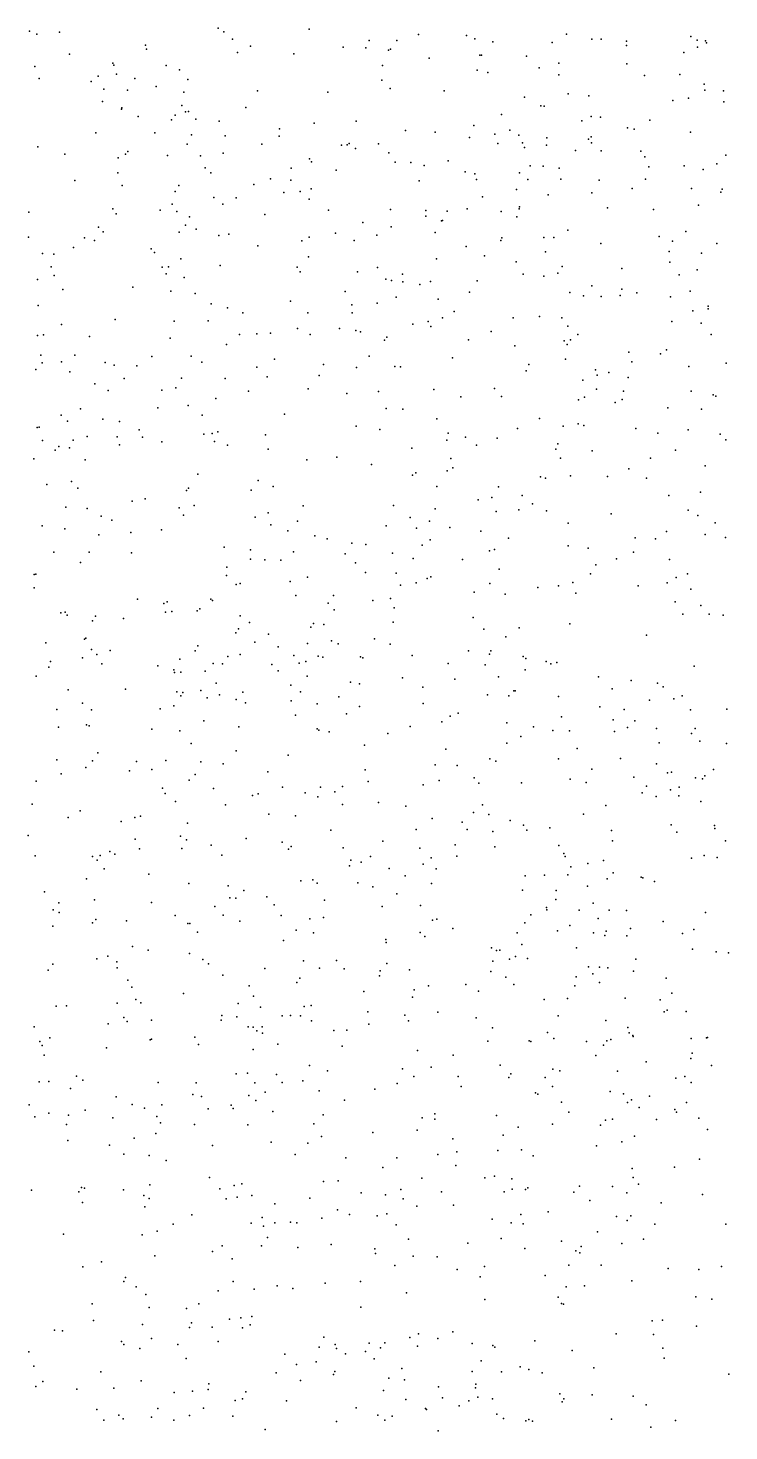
# Model space of a CAD drawing. Extents: x 2 to 99999, y 0 to 49999.
# Drawn here: x 93753 to 99999, y 37504 to 49996 of the extents above; entities that cross this region are included whole.
import ezdxf

# ---------------------------------------------------------------- set-up
doc = ezdxf.new("R2010")
doc.units = 0
doc.header["$MEASUREMENT"] = 0
doc.layers.add('points', color=50, linetype='Continuous')

msp = doc.modelspace()

# ---------------------------------------------------------------- linework, layer by layer
at = {"layer": 'points', "color": 3}
for p in [(93766, 49967, 25), (95448, 49996, 23), (96259, 49986, 97), (93830, 49940, 11), (94034, 49959, 20), (94800, 49842, 91), (95497, 49961, 74), (95574, 49898, 34), (96793, 49884, 12), (97040, 49885, 21), (97232, 49938, 71), (97659, 49929, 45), (97734, 49899, 39), (97894, 49874, 100), (98422, 49867, 55), (98550, 49940, 95), (98776, 49898, 7), (98860, 49896, 19), (99087, 49879, 92), (99658, 49920, 8), (99714, 49887, 44), (99791, 49881, 19), (99799, 49863, 57), (94122, 49764, 41), (94809, 49807, 3), (95618, 49779, 71), (95734, 49834, 93), (96121, 49766, 19), (96562, 49826, 24), (96762, 49820, 85), (96966, 49798, 41), (96982, 49808, 40), (97327, 49729, 86), (97779, 49754, 3), (97793, 49754, 34), (98196, 49746, 39), (99085, 49840, 36), (99598, 49778, 4), (99717, 49826, 87), (93812, 49652, 11), (94507, 49682, 4), (94518, 49664, 50), (94985, 49662, 70), (95103, 49625, 32), (96910, 49662, 74), (97755, 49621, 78), (97850, 49600, 92), (98307, 49642, 35), (98483, 49684, 82), (99089, 49678, 27), (93853, 49547, 52), (94316, 49519, 19), (94377, 49567, 76), (94542, 49586, 87), (94705, 49548, 32), (94894, 49474, 24), (95176, 49537, 85), (96904, 49532, 71), (98484, 49578, 42), (99246, 49573, 84), (99560, 49582, 68), (99779, 49496, 58), (94416, 49342, 6), (94429, 49453, 81), (94639, 49443, 49), (95142, 49424, 82), (95797, 49436, 59), (96423, 49424, 13), (96981, 49459, 100), (97462, 49436, 46), (98177, 49380, 94), (98567, 49410, 31), (98751, 49393, 31), (99498, 49350, 54), (99639, 49372, 95), (99783, 49443, 78), (99950, 49438, 9), (94586, 49274, 14), (94588, 49284, 11), (95064, 49220, 87), (95124, 49306, 57), (95156, 49250, 63), (95184, 49252, 62), (95693, 49288, 60), (97971, 49226, 81), (98321, 49304, 15), (98352, 49301, 2), (99953, 49338, 97), (94734, 49208, 73), (95031, 49180, 29), (95247, 49184, 32), (95457, 49166, 42), (95993, 49097, 10), (96301, 49149, 91), (96678, 49166, 17), (97724, 49127, 84), (98687, 49170, 3), (98771, 49208, 75), (98855, 49201, 45), (99096, 49108, 78), (99154, 49094, 6), (99295, 49176, 65), (94357, 49063, 60), (94884, 49063, 37), (95208, 49045, 47), (95508, 49035, 44), (95992, 49032, 68), (96614, 48969, 84), (97117, 49085, 23), (97382, 49068, 21), (97686, 49021, 82), (97913, 49051, 42), (97940, 48969, 18), (98045, 49088, 80), (98125, 49042, 14), (98158, 48974, 97), (98377, 49019, 59), (98748, 49007, 15), (98771, 49028, 2), (98774, 48974, 37), (99657, 49068, 97), (93839, 48937, 76), (94080, 48873, 87), (94622, 48873, 81), (94641, 48898, 63), (94994, 48861, 48), (95170, 48962, 81), (95291, 48858, 29), (95493, 48882, 55), (95837, 48961, 6), (96547, 48953, 43), (96596, 48957, 68), (96671, 48924, 42), (96877, 48966, 28), (96968, 48886, 22), (98178, 48933, 92), (98374, 48954, 23), (98631, 48905, 76), (98860, 48902, 82), (99213, 48900, 86), (99248, 48850, 80), (99971, 48864, 25), (94555, 48841, 49), (95330, 48752, 1), (96097, 48748, 63), (96261, 48830, 30), (96280, 48806, 14), (96498, 48730, 18), (97023, 48802, 16), (97164, 48799, 49), (97283, 48771, 24), (97497, 48814, 88), (98227, 48770, 13), (98343, 48766, 1), (98485, 48748, 81), (99284, 48760, 73), (99599, 48768, 48), (99768, 48736, 32), (99890, 48788, 95), (94171, 48637, 86), (94553, 48706, 56), (94591, 48594, 99), (95095, 48593, 82), (95381, 48706, 40), (95764, 48604, 20), (95914, 48654, 16), (96095, 48642, 96), (97239, 48635, 18), (97649, 48715, 29), (97734, 48698, 22), (97748, 48648, 19), (98133, 48708, 38), (98206, 48647, 30), (98500, 48650, 51), (98843, 48641, 6), (99256, 48651, 58), (95065, 48539, 31), (95409, 48487, 45), (95608, 48485, 65), (96032, 48532, 26), (96177, 48541, 72), (96259, 48472, 97), (96275, 48564, 59), (97803, 48493, 75), (98105, 48559, 39), (98389, 48512, 28), (98778, 48529, 47), (99136, 48568, 44), (99666, 48567, 83), (99926, 48535, 4), (99939, 48562, 86), (93759, 48355, 61), (94507, 48387, 98), (94929, 48375, 83), (95038, 48427, 8), (95080, 48363, 41), (95490, 48427, 52), (96430, 48374, 6), (96984, 48381, 30), (97299, 48371, 68), (97488, 48365, 78), (97665, 48385, 35), (97969, 48362, 51), (98128, 48385, 84), (98131, 48404, 38), (98915, 48396, 38), (99325, 48379, 62), (99727, 48419, 69), (94382, 48224, 17), (94539, 48342, 86), (95157, 48242, 17), (95191, 48315, 2), (95863, 48335, 97), (96735, 48265, 17), (96990, 48227, 54), (97298, 48321, 67), (97437, 48278, 58), (97446, 48283, 47), (98108, 48315, 64), (93756, 48135, 85), (94255, 48127, 46), (94344, 48103, 21), (94422, 48182, 65), (95099, 48179, 94), (95252, 48206, 71), (95453, 48148, 83), (95543, 48160, 14), (96193, 48100, 71), (96258, 48135, 99), (96493, 48169, 81), (96658, 48103, 37), (96862, 48153, 47), (97381, 48176, 0), (97967, 48103, 76), (97975, 48127, 94), (98350, 48131, 59), (98437, 48130, 34), (98564, 48195, 53), (99376, 48141, 79), (99495, 48097, 19), (99613, 48183, 49), (93882, 47988, 13), (93983, 47981, 25), (94158, 48043, 38), (94851, 48030, 61), (94879, 47998, 47), (95800, 48058, 46), (97656, 48050, 73), (97820, 47968, 85), (98364, 48002, 87), (98856, 48078, 68), (99465, 48007, 92), (99753, 47992, 2), (99892, 48077, 15), (93958, 47871, 82), (94948, 47866, 59), (95003, 47869, 89), (95113, 47941, 4), (95466, 47882, 7), (96152, 47867, 5), (96253, 47959, 92), (96866, 47864, 7), (97392, 47941, 29), (98103, 47913, 14), (98512, 47874, 45), (99045, 47855, 21), (99473, 47910, 67), (93836, 47756, 98), (93986, 47793, 16), (94985, 47806, 30), (95145, 47774, 55), (96178, 47824, 41), (96690, 47826, 14), (96941, 47760, 53), (96993, 47749, 37), (97091, 47805, 22), (97092, 47736, 53), (97338, 47740, 91), (97755, 47744, 56), (98165, 47805, 89), (98348, 47786, 23), (98474, 47812, 52), (99556, 47799, 66), (99716, 47842, 79), (94063, 47667, 47), (94686, 47689, 5), (95024, 47653, 95), (95242, 47633, 15), (96579, 47651, 19), (97033, 47601, 95), (97245, 47711, 7), (97687, 47645, 23), (98582, 47642, 88), (98704, 47610, 44), (98776, 47701, 44), (98860, 47605, 3), (99029, 47613, 63), (99045, 47671, 54), (99178, 47637, 65), (99478, 47602, 58), (99654, 47653, 23), (93844, 47526, 73), (95385, 47541, 20), (95531, 47506, 91), (96093, 47564, 82), (96638, 47531, 97), (96864, 47545, 65), (97406, 47583, 48), (97549, 47471, 34), (99677, 47478, 13), (99813, 47519, 65), (99813, 47497, 1), (94050, 47355, 80), (94530, 47401, 10), (95054, 47387, 40), (95357, 47388, 83), (95668, 47461, 54), (96246, 47460, 15), (96642, 47459, 77), (97181, 47360, 46), (97317, 47383, 40), (97445, 47417, 35), (98076, 47415, 26), (98311, 47428, 65), (98510, 47417, 49), (99491, 47382, 75), (99752, 47367, 60), (93838, 47258, 62), (93891, 47265, 42), (94301, 47249, 76), (95018, 47234, 29), (95637, 47266, 18), (95791, 47274, 21), (95912, 47278, 73), (96153, 47322, 58), (96267, 47268, 66), (96527, 47321, 97), (96674, 47303, 11), (96714, 47290, 98), (96950, 47244, 88), (97343, 47339, 6), (97677, 47220, 30), (97881, 47294, 0), (98563, 47340, 40), (98588, 47221, 52), (98651, 47267, 84), (99839, 47267, 99), (95520, 47179, 54), (96929, 47218, 76), (98090, 47166, 83), (98529, 47212, 8), (98557, 47177, 100), (99108, 47111, 32), (99389, 47096, 88), (99443, 47131, 3), (93867, 47082, 37), (93880, 47016, 37), (94050, 47023, 68), (94169, 47083, 45), (94441, 47018, 22), (94520, 46994, 16), (94721, 46987, 100), (94857, 47070, 14), (95205, 47075, 68), (95300, 47021, 41), (95791, 46975, 51), (95949, 47046, 51), (96387, 47000, 14), (96679, 46973, 83), (96793, 47074, 3), (97022, 46983, 35), (97071, 46978, 75), (97535, 47060, 91), (98214, 46999, 94), (98542, 47048, 9), (99132, 47025, 87), (99640, 46982, 90), (99974, 47012, 91), (93822, 46956, 2), (94124, 46935, 6), (94609, 46874, 38), (95121, 46878, 20), (95508, 46875, 87), (95883, 46889, 38), (96347, 46903, 86), (98192, 46943, 65), (98697, 46859, 9), (98810, 46952, 80), (98825, 46904, 4), (98927, 46930, 19), (99100, 46883, 43), (94349, 46827, 87), (94468, 46767, 75), (94944, 46772, 10), (95071, 46791, 9), (95716, 46763, 64), (96248, 46784, 43), (96595, 46743, 65), (96875, 46760, 26), (97369, 46777, 53), (97910, 46785, 73), (98817, 46780, 9), (99058, 46764, 59), (99661, 46763, 86), (99858, 46730, 26), (94220, 46604, 56), (94910, 46614, 59), (95179, 46634, 28), (95427, 46696, 17), (96944, 46608, 43), (97092, 46603, 85), (97609, 46713, 35), (97972, 46716, 91), (98659, 46686, 78), (98710, 46709, 37), (98986, 46663, 74), (99047, 46687, 31), (99455, 46615, 30), (99754, 46603, 12), (99882, 46719, 45), (94049, 46548, 23), (94103, 46496, 66), (94419, 46513, 71), (94569, 46492, 63), (95303, 46548, 39), (96037, 46559, 22), (97397, 46515, 18), (98311, 46520, 77), (98656, 46473, 56), (93835, 46439, 62), (93852, 46441, 68), (94279, 46360, 79), (94547, 46356, 98), (94742, 46419, 29), (94774, 46354, 98), (95320, 46380, 14), (95393, 46387, 13), (95444, 46401, 10), (95870, 46375, 72), (96678, 46452, 7), (96889, 46421, 28), (97497, 46390, 11), (97652, 46354, 96), (98115, 46431, 65), (98521, 46450, 64), (98705, 46457, 59), (99169, 46429, 34), (99364, 46388, 75), (99634, 46418, 38), (99920, 46380, 40), (93883, 46322, 17), (93993, 46238, 3), (94026, 46271, 78), (94121, 46259, 65), (94155, 46327, 68), (94567, 46285, 4), (94944, 46312, 78), (95414, 46313, 12), (95530, 46282, 65), (95894, 46247, 88), (97174, 46256, 10), (97486, 46325, 58), (97750, 46281, 78), (97933, 46344, 34), (98455, 46245, 86), (98474, 46294, 81), (98779, 46232, 9), (99523, 46237, 76), (99971, 46330, 43), (93804, 46160, 76), (94261, 46151, 11), (96238, 46150, 47), (96504, 46174, 86), (96814, 46109, 78), (97521, 46163, 88), (98497, 46167, 30), (99301, 46166, 54), (99787, 46099, 87), (95267, 46024, 10), (97179, 46016, 62), (97208, 46034, 24), (97489, 46054, 42), (97538, 46080, 80), (98318, 45999, 18), (98363, 45987, 83), (98586, 46008, 96), (98915, 46003, 16), (99108, 46070, 44), (99264, 45987, 43), (93921, 45932, 31), (94141, 45959, 81), (94196, 45898, 56), (95166, 45877, 16), (95182, 45898, 10), (95742, 45880, 65), (95802, 45968, 75), (95938, 45914, 61), (97397, 45914, 71), (97944, 45911, 51), (99744, 45864, 66), (94090, 45731, 80), (94680, 45784, 25), (94797, 45804, 48), (95100, 45724, 33), (95233, 45743, 62), (96204, 45741, 49), (97008, 45744, 66), (97765, 45796, 22), (97887, 45815, 18), (98155, 45834, 16), (98249, 45760, 43), (99464, 45834, 58), (94280, 45719, 18), (94405, 45650, 38), (94498, 45613, 11), (95138, 45659, 85), (95777, 45641, 16), (95893, 45679, 33), (96155, 45606, 15), (97158, 45639, 25), (97329, 45606, 86), (97382, 45715, 98), (97923, 45690, 15), (98126, 45707, 23), (98374, 45697, 18), (98950, 45671, 10), (99636, 45704, 34), (99722, 45654, 26), (93879, 45563, 6), (94080, 45536, 7), (94384, 45484, 99), (94670, 45503, 73), (94941, 45529, 75), (95916, 45571, 92), (96067, 45520, 90), (96309, 45475, 4), (96943, 45562, 13), (97214, 45544, 55), (97511, 45549, 61), (97788, 45517, 27), (98565, 45586, 45), (99442, 45512, 50), (99788, 45487, 73), (99877, 45591, 70), (95501, 45372, 10), (95736, 45351, 95), (96417, 45448, 14), (96637, 45408, 10), (96764, 45396, 36), (97264, 45391, 71), (97336, 45438, 73), (97909, 45354, 26), (98035, 45453, 61), (98566, 45385, 14), (98744, 45365, 20), (99162, 45458, 53), (99345, 45447, 41), (99968, 45461, 34), (93982, 45330, 68), (94219, 45237, 68), (94296, 45328, 45), (94674, 45323, 61), (95736, 45267, 19), (95862, 45260, 32), (96005, 45259, 74), (96119, 45331, 62), (96579, 45313, 3), (96672, 45234, 16), (97000, 45319, 4), (97185, 45272, 17), (97625, 45264, 84), (97865, 45342, 68), (98996, 45271, 65), (99147, 45328, 56), (99469, 45265, 3), (93807, 45130, 93), (93821, 45134, 100), (95522, 45121, 86), (95523, 45196, 10), (96244, 45106, 7), (96761, 45147, 0), (97032, 45141, 87), (97341, 45108, 17), (97951, 45178, 5), (98766, 45137, 45), (98812, 45217, 80), (99529, 45103, 55), (99630, 45137, 57), (93807, 45010, 48), (95607, 45040, 0), (95643, 45049, 82), (96088, 45067, 86), (97072, 45035, 29), (97212, 45055, 16), (97308, 45094, 43), (97728, 44973, 47), (97867, 45050, 77), (98296, 45013, 99), (98479, 45030, 17), (98608, 45059, 32), (99189, 45030, 20), (99447, 45055, 10), (99660, 44999, 5), (94728, 44910, 56), (94962, 44871, 79), (94992, 44887, 98), (95381, 44910, 88), (95395, 44899, 52), (96140, 44944, 58), (96428, 44874, 89), (96474, 44942, 61), (96826, 44898, 68), (96982, 44917, 11), (98005, 44956, 99), (98635, 44963, 39), (99520, 44886, 79), (99748, 44855, 72), (94044, 44789, 46), (94083, 44794, 18), (94101, 44768, 24), (94355, 44758, 50), (94604, 44737, 22), (94979, 44796, 82), (95035, 44802, 59), (95259, 44806, 28), (95285, 44823, 68), (95642, 44763, 71), (96481, 44814, 68), (97015, 44832, 94), (97718, 44748, 21), (99588, 44777, 19), (99821, 44778, 56), (99948, 44769, 96), (94328, 44718, 48), (95603, 44611, 52), (95627, 44647, 17), (95727, 44704, 89), (95896, 44600, 99), (96272, 44661, 45), (96297, 44693, 72), (96388, 44684, 32), (97006, 44706, 43), (97815, 44644, 39), (98128, 44655, 33), (98582, 44690, 51), (93910, 44522, 42), (94255, 44553, 77), (94268, 44563, 64), (95265, 44495, 18), (95774, 44529, 13), (95983, 44486, 71), (96243, 44516, 86), (96457, 44538, 15), (96516, 44513, 57), (96841, 44558, 22), (96979, 44509, 81), (98009, 44574, 17), (99264, 44589, 89), (93954, 44355, 39), (94239, 44389, 64), (94318, 44462, 43), (94365, 44419, 24), (94484, 44454, 51), (95105, 44376, 77), (95243, 44449, 47), (95533, 44401, 51), (95642, 44418, 62), (96121, 44408, 67), (96227, 44355, 49), (96339, 44402, 23), (96381, 44394, 99), (96714, 44397, 63), (96737, 44388, 15), (97177, 44408, 13), (97678, 44451, 13), (97865, 44421, 64), (97878, 44451, 13), (98166, 44401, 40), (98188, 44382, 61), (98370, 44356, 92), (98465, 44346, 84), (93824, 44224, 72), (93939, 44305, 20), (94409, 44335, 34), (94909, 44316, 62), (95052, 44280, 17), (95058, 44256, 8), (95113, 44259, 28), (95330, 44269, 65), (95403, 44337, 46), (95485, 44334, 3), (95925, 44329, 94), (95982, 44273, 28), (96170, 44340, 56), (96241, 44225, 13), (97496, 44339, 42), (97825, 44325, 20), (98182, 44280, 91), (98412, 44335, 57), (99689, 44314, 79), (94110, 44102, 71), (94622, 44108, 4), (95292, 44097, 6), (95428, 44162, 9), (96095, 44146, 60), (96627, 44172, 85), (96706, 44156, 100), (97089, 44209, 4), (97271, 44128, 70), (97557, 44198, 12), (97946, 44220, 76), (98835, 44218, 10), (98959, 44112, 66), (99126, 44187, 87), (99361, 44161, 68), (99411, 44131, 35), (94237, 43985, 53), (95078, 44084, 41), (95114, 44050, 15), (95132, 44080, 11), (95349, 44032, 61), (95459, 44058, 42), (95608, 44018, 27), (95668, 44082, 73), (95692, 43988, 34), (96098, 44004, 45), (96180, 44086, 81), (96330, 43977, 60), (96521, 44040, 18), (97274, 43981, 51), (97847, 44060, 18), (98036, 44050, 59), (98081, 44093, 55), (98094, 44093, 33), (98481, 44045, 1), (99291, 44012, 3), (99507, 44024, 68), (99583, 44049, 39), (94009, 43928, 71), (94318, 43924, 26), (94929, 43934, 68), (95053, 43962, 65), (96137, 43877, 21), (96590, 43888, 61), (96705, 43954, 75), (97514, 43870, 99), (97585, 43894, 50), (98506, 43864, 12), (98849, 43953, 35), (99064, 43929, 43), (99655, 43924, 39), (99981, 43930, 25), (94024, 43772, 54), (94273, 43790, 32), (94296, 43782, 13), (94855, 43753, 88), (95106, 43739, 77), (95318, 43828, 4), (95631, 43775, 62), (96329, 43756, 50), (96345, 43745, 34), (96437, 43728, 56), (97159, 43777, 83), (97440, 43819, 33), (98019, 43810, 61), (98257, 43774, 31), (98429, 43741, 5), (98577, 43738, 94), (98968, 43836, 85), (98978, 43732, 65), (99094, 43767, 19), (99159, 43828, 86), (99354, 43758, 17), (99698, 43759, 91), (95205, 43624, 60), (96751, 43611, 32), (96960, 43714, 19), (98018, 43629, 64), (98144, 43688, 20), (99376, 43630, 82), (99666, 43714, 80), (99740, 43645, 98), (99978, 43626, 43), (94008, 43480, 61), (94327, 43472, 36), (94376, 43543, 72), (94981, 43473, 58), (95606, 43561, 4), (96072, 43522, 8), (97475, 43575, 89), (97868, 43490, 5), (98481, 43489, 48), (98647, 43581, 64), (99031, 43492, 73), (94049, 43356, 59), (94268, 43411, 28), (94657, 43383, 12), (94719, 43464, 74), (94855, 43393, 49), (95241, 43350, 90), (95292, 43461, 74), (95493, 43444, 5), (95890, 43373, 18), (96757, 43390, 26), (97381, 43435, 69), (97577, 43428, 19), (97922, 43468, 34), (98776, 43397, 78), (99353, 43445, 36), (99451, 43365, 89), (99488, 43370, 33), (99860, 43394, 42), (93824, 43290, 93), (94950, 43229, 92), (95188, 43300, 35), (95406, 43224, 45), (96021, 43236, 74), (96358, 43237, 90), (96555, 43243, 96), (96783, 43288, 0), (97273, 43258, 68), (97417, 43295, 6), (97729, 43321, 59), (97769, 43273, 88), (98151, 43276, 93), (98583, 43307, 4), (98725, 43277, 6), (99150, 43325, 50), (99264, 43245, 19), (99554, 43236, 1), (99702, 43320, 25), (99764, 43312, 35), (99784, 43338, 56), (94976, 43181, 89), (95068, 43109, 53), (95752, 43163, 74), (95802, 43177, 39), (96223, 43187, 36), (96334, 43150, 66), (96486, 43194, 7), (96877, 43101, 21), (99224, 43186, 90), (99350, 43153, 69), (99477, 43213, 26), (99552, 43159, 58), (99748, 43109, 28), (93790, 43084, 31), (94216, 43026, 23), (94754, 42978, 1), (95511, 43079, 22), (95897, 42995, 58), (96137, 42980, 21), (96556, 43081, 51), (97119, 43066, 57), (97722, 43011, 77), (97803, 43080, 67), (97858, 42994, 84), (98703, 42996, 70), (98902, 43074, 75), (94110, 42967, 33), (94583, 42931, 60), (94705, 42965, 83), (95175, 42915, 18), (96452, 42854, 71), (97211, 42858, 64), (97355, 42957, 83), (97622, 42926, 50), (97665, 42859, 24), (98048, 42939, 73), (98168, 42897, 59), (98197, 42853, 95), (98404, 42875, 8), (98951, 42851, 64), (99485, 42901, 79), (99869, 42896, 13), (99872, 42867, 76), (93753, 42807, 2), (94707, 42772, 42), (95112, 42800, 91), (95166, 42767, 16), (95697, 42778, 62), (96017, 42747, 60), (96915, 42755, 12), (97560, 42722, 19), (97895, 42842, 19), (98960, 42758, 29), (99535, 42837, 4), (99967, 42759, 87), (93817, 42624, 20), (94326, 42619, 63), (94395, 42628, 6), (94481, 42665, 1), (94525, 42641, 34), (94747, 42687, 71), (95123, 42691, 67), (95384, 42719, 24), (95479, 42631, 36), (96074, 42685, 45), (96098, 42708, 3), (96561, 42697, 97), (96805, 42618, 16), (97245, 42693, 7), (97344, 42606, 48), (97575, 42622, 87), (97912, 42705, 6), (98483, 42716, 15), (98528, 42646, 59), (98539, 42618, 58), (99666, 42605, 56), (99777, 42629, 35), (99893, 42611, 85), (94369, 42585, 64), (94432, 42510, 57), (96617, 42537, 72), (96629, 42587, 15), (96722, 42569, 47), (96972, 42512, 29), (97275, 42551, 96), (97389, 42510, 6), (98591, 42527, 37), (98740, 42556, 29), (98882, 42583, 68), (98968, 42474, 56), (94274, 42420, 26), (94828, 42461, 98), (95185, 42380, 14), (95535, 42359, 59), (96185, 42403, 16), (96290, 42410, 8), (96328, 42381, 91), (96693, 42386, 5), (96824, 42350, 72), (97114, 42448, 67), (97347, 42378, 0), (98184, 42448, 15), (98356, 42453, 89), (98562, 42456, 95), (98737, 42354, 4), (98912, 42421, 55), (99217, 42434, 53), (99231, 42429, 1), (99334, 42396, 36), (93900, 42303, 87), (94345, 42232, 19), (95550, 42250, 52), (95604, 42247, 92), (95675, 42316, 51), (95882, 42260, 32), (96394, 42230, 67), (97039, 42288, 34), (98160, 42320, 87), (98456, 42236, 61), (98460, 42317, 13), (93976, 42143, 17), (94026, 42207, 82), (94029, 42120, 18), (94852, 42209, 95), (95416, 42175, 19), (95947, 42189, 21), (96907, 42174, 78), (97250, 42182, 50), (98233, 42099, 79), (98373, 42164, 93), (98377, 42143, 94), (98664, 42141, 70), (98789, 42205, 11), (98931, 42140, 86), (99085, 42138, 8), (99790, 42120, 18), (93974, 41999, 15), (94327, 42029, 43), (94358, 42057, 80), (94631, 42045, 86), (95064, 42093, 78), (95178, 42023, 41), (95195, 42021, 96), (95493, 42096, 39), (95639, 42043, 96), (96009, 42093, 29), (96264, 42065, 33), (96385, 42077, 8), (97356, 42051, 29), (97395, 42060, 87), (97539, 41978, 35), (98180, 42028, 96), (98581, 42006, 72), (98833, 42067, 70), (99121, 41978, 42), (99412, 42040, 45), (95264, 41946, 22), (96028, 41870, 40), (96142, 41962, 30), (96298, 41939, 14), (96940, 41880, 31), (96943, 41853, 78), (97246, 41941, 6), (97290, 41906, 71), (98112, 41939, 62), (98471, 41958, 25), (98793, 41940, 75), (98894, 41917, 48), (98906, 41954, 52), (99090, 41914, 47), (99586, 41933, 45), (99685, 41970, 47), (94465, 41733, 21), (94683, 41817, 15), (94824, 41786, 94), (95193, 41756, 6), (97883, 41805, 66), (97926, 41781, 67), (97958, 41785, 58), (98096, 41730, 75), (98153, 41834, 61), (98639, 41806, 49), (99673, 41794, 86), (99885, 41770, 77), (99996, 41761, 26), (93933, 41608, 77), (93975, 41659, 5), (94367, 41708, 95), (94545, 41680, 75), (94547, 41628, 28), (95310, 41703, 11), (95362, 41662, 85), (95864, 41623, 44), (96206, 41689, 60), (96351, 41625, 4), (96502, 41694, 85), (96571, 41620, 55), (96892, 41601, 76), (96950, 41666, 86), (97151, 41609, 29), (97895, 41687, 20), (98042, 41706, 26), (98203, 41712, 63), (98748, 41637, 6), (98845, 41634, 96), (98920, 41628, 43), (99149, 41599, 96), (99170, 41705, 55), (94641, 41517, 64), (95490, 41563, 20), (96149, 41497, 89), (96175, 41537, 47), (96886, 41556, 46), (97655, 41480, 22), (97877, 41594, 95), (98010, 41545, 6), (98081, 41480, 61), (98637, 41549, 40), (98787, 41573, 10), (98846, 41496, 74), (99440, 41536, 61), (94678, 41456, 5), (95137, 41399, 75), (95724, 41466, 30), (95763, 41374, 74), (96745, 41417, 7), (97178, 41366, 96), (97195, 41431, 27), (97320, 41467, 62), (97768, 41419, 12), (98559, 41355, 88), (98626, 41468, 40), (99075, 41357, 81), (99491, 41402, 48), (94004, 41287, 9), (94094, 41289, 100), (94547, 41312, 43), (94712, 41345, 77), (94759, 41315, 37), (95625, 41309, 46), (95823, 41276, 91), (96212, 41284, 79), (96275, 41293, 79), (96781, 41235, 48), (97403, 41234, 98), (98351, 41345, 17), (99385, 41342, 69), (99421, 41237, 21), (99449, 41252, 86), (99618, 41240, 13), (93808, 41103, 38), (94467, 41130, 90), (94605, 41185, 75), (94637, 41150, 57), (94852, 41163, 93), (95475, 41161, 51), (95481, 41204, 76), (95612, 41191, 68), (95713, 41103, 39), (95839, 41103, 71), (96016, 41199, 44), (96093, 41203, 13), (96181, 41201, 29), (96280, 41155, 52), (96791, 41126, 72), (97111, 41206, 8), (97144, 41156, 72), (97745, 41183, 14), (98477, 41201, 67), (98901, 41160, 35), (93857, 40973, 4), (93947, 41005, 74), (94840, 40986, 5), (94854, 40993, 7), (95239, 41010, 63), (95758, 41098, 16), (95791, 41067, 56), (95842, 41047, 11), (96477, 41069, 5), (96594, 41072, 48), (97849, 40974, 14), (97892, 41093, 9), (98217, 40979, 37), (98381, 41053, 4), (98437, 40997, 56), (98909, 40979, 34), (98946, 40990, 70), (99099, 41097, 77), (99110, 41050, 13), (99143, 41024, 65), (99145, 41016, 97), (99663, 40998, 28), (99799, 41003, 22), (99807, 41007, 81), (93880, 40936, 32), (93896, 40849, 42), (94452, 40916, 22), (95272, 40944, 71), (95760, 40901, 90), (95980, 40947, 86), (96552, 40930, 40), (97223, 40892, 12), (97540, 40851, 64), (98233, 40971, 79), (98730, 40971, 72), (98881, 40940, 61), (99671, 40869, 93), (96261, 40758, 99), (97090, 40729, 68), (97345, 40744, 74), (97959, 40762, 10), (98428, 40726, 37), (98812, 40846, 99), (99262, 40791, 97), (99660, 40819, 13), (99843, 40757, 46), (93851, 40612, 39), (93939, 40617, 39), (94185, 40663, 0), (94240, 40626, 32), (94912, 40606, 74), (95252, 40604, 7), (95608, 40684, 6), (95707, 40691, 7), (95775, 40604, 47), (95968, 40679, 75), (96018, 40608, 80), (96201, 40623, 23), (96421, 40712, 66), (97191, 40660, 24), (97586, 40661, 96), (98038, 40650, 12), (98054, 40685, 98), (98361, 40652, 28), (98491, 40712, 4), (99005, 40708, 85), (99525, 40645, 40), (99606, 40661, 80), (99661, 40606, 82), (94132, 40554, 75), (94537, 40479, 47), (95222, 40500, 43), (95298, 40482, 27), (95721, 40492, 19), (95865, 40520, 89), (96346, 40532, 64), (96844, 40547, 98), (97043, 40598, 46), (97612, 40572, 24), (98275, 40514, 90), (98296, 40502, 56), (98426, 40572, 11), (98940, 40528, 86), (99060, 40505, 92), (99292, 40484, 60), (93762, 40407, 78), (94261, 40360, 71), (94681, 40410, 81), (94791, 40378, 37), (94946, 40409, 98), (95358, 40373, 3), (95564, 40406, 21), (95582, 40374, 9), (95784, 40447, 6), (96572, 40448, 90), (98507, 40433, 67), (99095, 40430, 84), (99130, 40452, 5), (99198, 40384, 73), (99515, 40365, 80), (99621, 40428, 14), (93813, 40302, 24), (93937, 40335, 67), (94096, 40233, 79), (94114, 40316, 36), (94509, 40291, 13), (94900, 40303, 26), (94934, 40249, 93), (95235, 40232, 45), (95711, 40231, 92), (95935, 40347, 54), (96299, 40238, 17), (96384, 40320, 54), (97264, 40291, 14), (97377, 40280, 30), (97379, 40327, 63), (97928, 40314, 18), (98427, 40236, 11), (98572, 40342, 19), (98854, 40228, 16), (98899, 40272, 96), (98960, 40280, 75), (99354, 40278, 63), (99531, 40344, 35), (99729, 40288, 69), (94698, 40110, 68), (94892, 40152, 100), (96368, 40125, 60), (96825, 40160, 97), (97221, 40183, 31), (97537, 40105, 2), (97988, 40137, 2), (98119, 40209, 50), (99158, 40130, 83), (99808, 40188, 4), (94106, 40090, 62), (94478, 40048, 30), (95396, 40046, 10), (95918, 40074, 68), (96246, 40066, 83), (97574, 39988, 59), (97938, 40001, 64), (98151, 40006, 5), (98819, 40042, 48), (99044, 40078, 74), (94607, 39969, 22), (94832, 39956, 24), (94983, 39911, 74), (96132, 39965, 61), (96584, 39935, 43), (96914, 39851, 19), (97039, 39935, 6), (97404, 39965, 64), (97565, 39868, 68), (98254, 39955, 33), (99514, 39854, 60), (99735, 39924, 8), (95369, 39761, 75), (96387, 39725, 3), (96517, 39732, 23), (97262, 39754, 50), (97824, 39758, 66), (97908, 39774, 83), (98063, 39749, 35), (99135, 39840, 48), (99146, 39762, 49), (93783, 39647, 85), (94205, 39633, 10), (94229, 39671, 23), (94256, 39666, 97), (94604, 39650, 49), (94784, 39600, 64), (94838, 39695, 86), (95462, 39660, 37), (95591, 39691, 12), (95658, 39703, 27), (95747, 39601, 92), (96720, 39623, 19), (96938, 39605, 29), (97074, 39654, 39), (97438, 39632, 24), (97997, 39634, 52), (98068, 39657, 76), (98186, 39654, 27), (98206, 39668, 28), (98617, 39629, 88), (98668, 39684, 55), (98960, 39680, 51), (99088, 39624, 55), (99192, 39701, 44), (99763, 39610, 28), (94239, 39537, 22), (94793, 39499, 46), (94832, 39573, 24), (95517, 39570, 63), (95615, 39585, 74), (95953, 39525, 91), (96263, 39577, 82), (97096, 39571, 87), (97216, 39506, 82), (97543, 39514, 49), (98759, 39555, 97), (99396, 39536, 69), (95212, 39427, 68), (95741, 39355, 37), (95840, 39406, 72), (95951, 39357, 80), (96093, 39364, 15), (96147, 39356, 65), (96371, 39399, 23), (96509, 39473, 84), (96616, 39432, 80), (96863, 39419, 93), (96951, 39437, 77), (97889, 39389, 18), (98058, 39357, 9), (98144, 39432, 45), (98388, 39456, 49), (98997, 39413, 74), (99092, 39379, 17), (99125, 39419, 66), (94069, 39256, 83), (94770, 39251, 95), (94903, 39284, 63), (95047, 39346, 56), (95851, 39327, 3), (95887, 39227, 72), (97033, 39340, 14), (98164, 39348, 56), (98826, 39278, 70), (99339, 39344, 76), (99972, 39344, 60), (95397, 39101, 46), (95483, 39153, 71), (95832, 39151, 47), (96156, 39138, 29), (96454, 39164, 82), (96843, 39125, 88), (97143, 39212, 67), (97673, 39176, 33), (97968, 39219, 98), (98181, 39129, 21), (98506, 39194, 36), (98633, 39108, 79), (98682, 39145, 50), (99044, 39173, 56), (99236, 39212, 94), (94407, 39011, 10), (94883, 39063, 76), (95571, 39038, 27), (96848, 39084, 26), (97022, 38976, 36), (97185, 39059, 33), (97398, 39055, 39), (98573, 38980, 72), (98671, 39089, 50), (98861, 38979, 71), (94241, 38966, 60), (94621, 38871, 49), (97576, 38943, 1), (97781, 38876, 91), (97819, 38968, 90), (98360, 38888, 86), (99456, 38950, 37), (99729, 38941, 38), (99931, 38968, 21), (94607, 38834, 96), (94715, 38788, 3), (95448, 38752, 59), (95580, 38834, 6), (95769, 38767, 56), (95973, 38795, 62), (96111, 38771, 2), (96400, 38819, 31), (96714, 38836, 86), (97125, 38734, 2), (98547, 38787, 95), (98711, 38795, 35), (99132, 38840, 42), (94323, 38637, 8), (94801, 38720, 4), (94833, 38604, 28), (95275, 38637, 65), (96717, 38606, 11), (97822, 38675, 76), (98476, 38696, 76), (98506, 38640, 77), (98524, 38634, 85), (99703, 38698, 15), (99846, 38678, 20), (94337, 38487, 83), (95165, 38593, 60), (95548, 38499, 22), (95648, 38512, 35), (95747, 38524, 87), (99314, 38485, 5), (99407, 38489, 15), (93988, 38400, 62), (94061, 38395, 25), (94774, 38451, 1), (95192, 38424, 74), (95208, 38467, 87), (95393, 38429, 96), (95664, 38421, 13), (95733, 38448, 78), (97233, 38368, 31), (97538, 38387, 85), (98993, 38368, 80), (99326, 38362, 98), (99710, 38437, 50), (94585, 38301, 29), (94606, 38273, 3), (94750, 38237, 5), (94854, 38326, 82), (95087, 38275, 1), (95448, 38300, 70), (96348, 38251, 67), (96390, 38339, 34), (96489, 38274, 23), (96500, 38237, 36), (96792, 38286, 72), (96893, 38245, 6), (96931, 38289, 64), (97156, 38335, 62), (97223, 38259, 43), (97403, 38326, 4), (97709, 38282, 31), (97895, 38264, 87), (97913, 38251, 77), (98270, 38305, 38), (99409, 38241, 90), (93760, 38208, 70), (95163, 38148, 78), (96040, 38189, 81), (96321, 38119, 28), (96582, 38191, 81), (96759, 38212, 38), (96838, 38146, 32), (97792, 38129, 17), (98601, 38220, 67), (99420, 38153, 52), (93804, 38081, 21), (94402, 38031, 38), (95964, 38022, 54), (96144, 38097, 88), (96475, 38008, 56), (96486, 38033, 28), (97083, 38061, 14), (97710, 38033, 42), (97972, 38031, 24), (98137, 38076, 41), (98215, 38050, 79), (98334, 38022, 37), (98794, 38067, 39), (99999, 38010, 86), (93822, 37900, 85), (93885, 37944, 32), (94188, 37875, 40), (94516, 37884, 64), (94760, 37951, 89), (95217, 37859, 93), (95359, 37874, 25), (95365, 37924, 58), (95694, 37852, 75), (96182, 37953, 62), (96921, 37863, 69), (96969, 37975, 77), (97108, 37960, 40), (97411, 37896, 24), (97740, 37888, 50), (97742, 37920, 52), (95056, 37847, 40), (95598, 37776, 74), (95664, 37790, 52), (96057, 37771, 75), (97120, 37784, 27), (97446, 37799, 45), (97596, 37728, 15), (97680, 37772, 56), (97760, 37804, 13), (97892, 37791, 11), (98493, 37834, 36), (98513, 37764, 82), (98527, 37790, 60), (98781, 37825, 0), (99146, 37814, 21), (99262, 37737, 80), (94367, 37696, 68), (94562, 37645, 31), (94599, 37611, 85), (94852, 37627, 20), (94908, 37705, 23), (95193, 37642, 26), (95317, 37707, 58), (95579, 37637, 62), (96676, 37711, 1), (96871, 37645, 15), (96997, 37635, 19), (97294, 37703, 19), (97303, 37696, 12), (97929, 37652, 90), (97990, 37616, 80), (98215, 37607, 23), (98952, 37608, 91), (94427, 37599, 54), (95051, 37600, 3), (95867, 37516, 27), (96500, 37589, 11), (96931, 37599, 87), (97406, 37504, 59), (98190, 37594, 12), (98248, 37591, 66), (99303, 37538, 7), (99522, 37598, 14)]:
    msp.add_point(p, dxfattribs=at)

doc.saveas('drawing.dxf')
